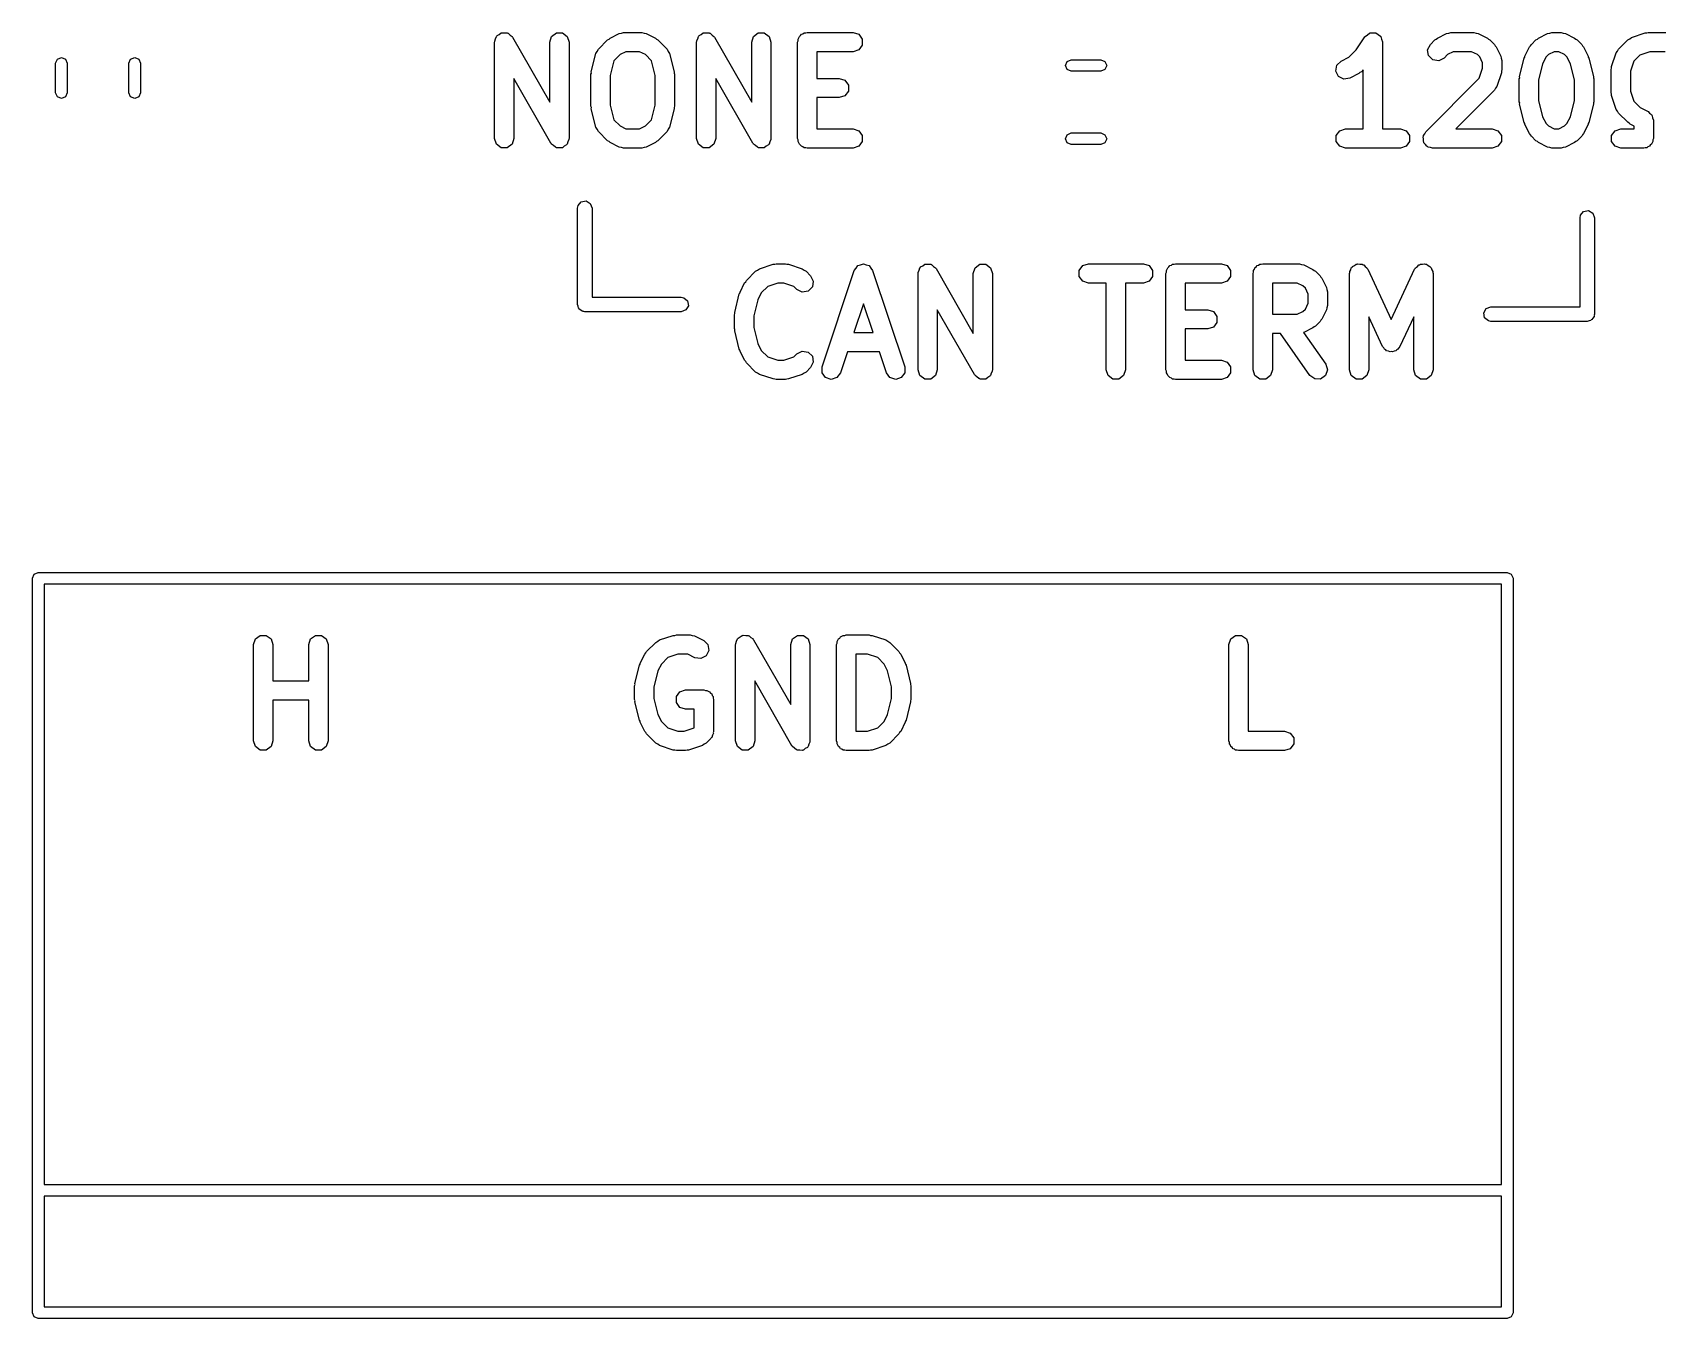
# Model space of a CAD drawing. Extents: x 99.3 to 188.9, y -147 to -56.
# Drawn here: x 131.32 to 148.18, y -141.87 to -128.53 of the extents above; entities that cross this region are included whole.
import ezdxf

# ---------------------------------------------------------------- set-up
doc = ezdxf.new("R2010")
doc.units = 0
doc.layers.add('BLACK', color=7, linetype='CONTINUOUS')

msp = doc.modelspace()

# ---------------------------------------------------------------- linework, layer by layer
at = {"layer": 'BLACK', "linetype": 'CONTINUOUS'}
for p, q in [((136.114, -128.628), (136.116, -128.622)), ((136.114, -129.628), (136.114, -128.628)), ((136.115, -128.617), (136.125, -128.593)), ((136.116, -128.622), (136.115, -128.617)), ((136.125, -128.593), (136.133, -128.569)), ((136.133, -128.569), (136.138, -128.566)), ((136.138, -128.566), (136.14, -128.56)), ((136.14, -128.56), (136.163, -128.548)), ((136.163, -128.548), (136.183, -128.533)), ((136.183, -128.533), (136.189, -128.533)), ((136.189, -128.533), (136.194, -128.53)), ((136.194, -128.53), (136.219, -128.533)), ((136.219, -128.533), (136.245, -128.533)), ((136.245, -128.533), (136.25, -128.536)), ((136.25, -128.536), (136.255, -128.536)), ((136.255, -128.536), (136.274, -128.554)), ((136.274, -128.554), (136.295, -128.569)), ((136.295, -128.569), (136.297, -128.574)), ((136.297, -128.574), (136.301, -128.578)), ((136.301, -128.578), (136.686, -129.251)), ((136.686, -128.628), (136.705, -128.569)), ((136.686, -129.251), (136.686, -128.628)), ((136.705, -128.569), (136.755, -128.533)), ((136.755, -128.533), (136.817, -128.533)), ((136.817, -128.533), (136.867, -128.569)), ((136.867, -128.569), (136.886, -128.628)), ((136.886, -128.628), (136.886, -129.628)), ((137.191, -128.7), (137.286, -128.605)), ((137.286, -128.605), (137.301, -128.597)), ((137.301, -128.597), (137.312, -128.586)), ((137.312, -128.586), (137.408, -128.538)), ((137.408, -128.538), (137.43, -128.535)), ((137.43, -128.535), (137.452, -128.528)), ((137.452, -128.528), (137.643, -128.528)), ((137.643, -128.528), (137.665, -128.535)), ((137.665, -128.535), (137.688, -128.538)), ((137.688, -128.538), (137.783, -128.586)), ((137.783, -128.586), (137.794, -128.597)), ((137.794, -128.597), (137.809, -128.605)), ((137.809, -128.605), (137.904, -128.7)), ((138.21, -128.617), (138.221, -128.593)), ((138.211, -128.622), (138.21, -128.617)), ((138.21, -128.628), (138.211, -128.622)), ((138.21, -129.628), (138.21, -128.628)), ((138.221, -128.593), (138.229, -128.569)), ((138.229, -128.569), (138.233, -128.566)), ((138.233, -128.566), (138.236, -128.56)), ((138.236, -128.56), (138.258, -128.548)), ((138.258, -128.548), (138.279, -128.533)), ((138.279, -128.533), (138.284, -128.533)), ((138.284, -128.533), (138.289, -128.53)), ((138.289, -128.53), (138.315, -128.533)), ((138.315, -128.533), (138.34, -128.533)), ((138.34, -128.533), (138.345, -128.536)), ((138.345, -128.536), (138.351, -128.536)), ((138.351, -128.536), (138.37, -128.554)), ((138.37, -128.554), (138.39, -128.569)), ((138.39, -128.569), (138.392, -128.574)), ((138.392, -128.574), (138.396, -128.578)), ((138.396, -128.578), (138.781, -129.251)), ((138.781, -128.628), (138.8, -128.569)), ((138.781, -129.251), (138.781, -128.628)), ((138.8, -128.569), (138.85, -128.533)), ((138.85, -128.533), (138.912, -128.533)), ((138.912, -128.533), (138.962, -128.569)), ((138.962, -128.569), (138.981, -128.628)), ((138.981, -128.628), (138.981, -129.628)), ((139.257, -128.628), (139.262, -128.613)), ((139.257, -129.628), (139.257, -128.628)), ((139.262, -128.597), (139.271, -128.584)), ((139.262, -128.613), (139.262, -128.597)), ((139.271, -128.584), (139.276, -128.569)), ((139.276, -128.569), (139.289, -128.56)), ((139.289, -128.56), (139.298, -128.547)), ((139.298, -128.547), (139.313, -128.542)), ((139.313, -128.542), (139.326, -128.533)), ((139.326, -128.533), (139.342, -128.533)), ((139.342, -128.533), (139.357, -128.528)), ((139.357, -128.528), (139.833, -128.528)), ((139.833, -128.528), (139.892, -128.547)), ((139.892, -128.547), (139.928, -128.597)), ((139.928, -128.597), (139.928, -128.659)), ((145.053, -128.707), (145.143, -128.572)), ((145.143, -128.572), (145.145, -128.571)), ((145.145, -128.569), (145.169, -128.552)), ((145.145, -128.571), (145.145, -128.569)), ((145.169, -128.552), (145.191, -128.534)), ((145.191, -128.534), (145.194, -128.534)), ((145.194, -128.534), (145.195, -128.533)), ((145.195, -128.533), (145.224, -128.533)), ((145.224, -128.533), (145.253, -128.531)), ((145.253, -128.531), (145.255, -128.533)), ((145.255, -128.533), (145.257, -128.533)), ((145.257, -128.533), (145.281, -128.55)), ((145.281, -128.55), (145.305, -128.566)), ((145.305, -128.566), (145.305, -128.568)), ((145.305, -128.568), (145.307, -128.569)), ((145.307, -128.569), (145.316, -128.596)), ((145.316, -128.596), (145.326, -128.624)), ((145.326, -128.624), (145.326, -128.626)), ((145.326, -128.626), (145.326, -128.628)), ((145.326, -128.628), (145.326, -129.528)), ((145.822, -128.652), (145.87, -128.605)), ((145.87, -128.605), (145.884, -128.597)), ((145.884, -128.597), (145.896, -128.586)), ((145.896, -128.586), (145.991, -128.538)), ((145.991, -128.538), (146.014, -128.535)), ((146.014, -128.535), (146.036, -128.528)), ((146.036, -128.528), (146.274, -128.528)), ((146.274, -128.528), (146.296, -128.535)), ((146.296, -128.535), (146.319, -128.538)), ((146.319, -128.538), (146.414, -128.586)), ((146.414, -128.586), (146.425, -128.597)), ((146.425, -128.597), (146.44, -128.605)), ((146.44, -128.605), (146.487, -128.652)), ((146.87, -128.652), (146.917, -128.605)), ((146.917, -128.605), (146.932, -128.597)), ((146.932, -128.597), (146.943, -128.586)), ((146.943, -128.586), (147.039, -128.538)), ((147.039, -128.538), (147.061, -128.535)), ((147.061, -128.535), (147.083, -128.528)), ((147.083, -128.528), (147.179, -128.528)), ((147.179, -128.528), (147.2, -128.535)), ((147.2, -128.535), (147.223, -128.538)), ((147.223, -128.538), (147.319, -128.586)), ((147.319, -128.586), (147.33, -128.597)), ((147.33, -128.597), (147.345, -128.605)), ((147.345, -128.605), (147.392, -128.652)), ((147.775, -128.7), (147.87, -128.605)), ((147.87, -128.605), (147.89, -128.594)), ((147.89, -128.594), (147.909, -128.58)), ((147.909, -128.58), (148.052, -128.533)), ((148.052, -128.533), (148.068, -128.533)), ((148.068, -128.533), (148.083, -128.528)), ((148.083, -128.528), (148.274, -128.528)), ((131.578, -128.804), (131.62, -128.786)), ((131.62, -128.786), (131.662, -128.804)), ((132.338, -128.804), (132.38, -128.786)), ((132.38, -128.786), (132.422, -128.804)), ((137.117, -128.937), (137.165, -128.746)), ((137.165, -128.746), (137.179, -128.724)), ((137.179, -128.724), (137.191, -128.7)), ((137.416, -128.757), (137.352, -128.822)), ((137.476, -128.728), (137.416, -128.757)), ((137.619, -128.728), (137.476, -128.728)), ((137.679, -128.757), (137.619, -128.728)), ((137.743, -128.822), (137.679, -128.757)), ((137.904, -128.7), (137.916, -128.724)), ((137.916, -128.724), (137.93, -128.746)), ((137.93, -128.746), (137.978, -128.937)), ((139.833, -128.728), (139.457, -128.728)), ((139.457, -128.728), (139.457, -129.004)), ((139.892, -128.709), (139.833, -128.728)), ((139.928, -128.659), (139.892, -128.709)), ((144.896, -128.824), (144.976, -128.784)), ((144.976, -128.784), (145.053, -128.707)), ((145.794, -128.707), (145.822, -128.652)), ((145.804, -128.768), (145.794, -128.707)), ((145.847, -128.812), (145.804, -128.768)), ((145.964, -128.794), (145.909, -128.822)), ((146, -128.757), (145.964, -128.794)), ((146.059, -128.728), (146, -128.757)), ((146.25, -128.728), (146.059, -128.728)), ((146.31, -128.757), (146.25, -128.728)), ((146.334, -128.782), (146.31, -128.757)), ((146.364, -128.842), (146.334, -128.782)), ((146.487, -128.652), (146.495, -128.667)), ((146.495, -128.667), (146.506, -128.678)), ((146.506, -128.678), (146.554, -128.773)), ((146.554, -128.773), (146.557, -128.796)), ((146.557, -128.796), (146.564, -128.818)), ((146.748, -128.984), (146.796, -128.794)), ((146.796, -128.794), (146.802, -128.784)), ((146.802, -128.784), (146.803, -128.773)), ((146.803, -128.773), (146.851, -128.678)), ((146.851, -128.678), (146.862, -128.667)), ((146.862, -128.667), (146.87, -128.652)), ((147.023, -128.782), (146.987, -128.853)), ((147.047, -128.757), (147.023, -128.782)), ((147.107, -128.728), (147.047, -128.757)), ((147.155, -128.728), (147.107, -128.728)), ((147.215, -128.757), (147.155, -128.728)), ((147.239, -128.782), (147.215, -128.757)), ((147.275, -128.853), (147.239, -128.782)), ((147.392, -128.652), (147.399, -128.667)), ((147.399, -128.667), (147.411, -128.678)), ((147.411, -128.678), (147.458, -128.773)), ((147.458, -128.773), (147.46, -128.784)), ((147.46, -128.784), (147.466, -128.794)), ((147.466, -128.794), (147.514, -128.984)), ((147.703, -128.882), (147.75, -128.739)), ((147.75, -128.739), (147.764, -128.72)), ((147.764, -128.72), (147.775, -128.7)), ((147.994, -128.763), (147.933, -128.824)), ((148.1, -128.728), (147.994, -128.763)), ((148.258, -128.728), (148.1, -128.728)), ((131.56, -128.846), (131.578, -128.804)), ((131.56, -129.154), (131.56, -128.846)), ((131.662, -128.804), (131.68, -128.846)), ((131.68, -128.846), (131.68, -129.154)), ((132.32, -128.846), (132.338, -128.804)), ((132.32, -129.154), (132.32, -128.846)), ((132.422, -128.804), (132.44, -128.846)), ((132.44, -128.846), (132.44, -129.154)), ((137.114, -128.961), (137.118, -128.949)), ((137.114, -129.294), (137.114, -128.961)), ((137.118, -128.949), (137.117, -128.937)), ((137.352, -128.822), (137.314, -128.973)), ((137.781, -128.973), (137.743, -128.822)), ((137.978, -128.937), (137.977, -128.949)), ((137.977, -128.949), (137.981, -128.961)), ((137.981, -128.961), (137.981, -129.294)), ((142.036, -128.87), (142.054, -128.828)), ((142.054, -128.912), (142.036, -128.87)), ((142.054, -128.828), (142.096, -128.81)), ((142.096, -128.93), (142.054, -128.912)), ((142.096, -128.81), (142.404, -128.81)), ((142.404, -128.93), (142.096, -128.93)), ((142.404, -128.81), (142.446, -128.828)), ((142.446, -128.912), (142.404, -128.93)), ((142.446, -128.828), (142.464, -128.87)), ((142.464, -128.87), (142.446, -128.912)), ((144.842, -128.928), (144.852, -128.867)), ((144.869, -128.984), (144.842, -128.928)), ((144.852, -128.867), (144.896, -128.824)), ((145.08, -128.955), (144.985, -129.003)), ((145.092, -128.944), (145.08, -128.955)), ((145.106, -128.936), (145.092, -128.944)), ((145.126, -128.917), (145.106, -128.936)), ((145.126, -129.528), (145.126, -128.917)), ((145.909, -128.822), (145.847, -128.812)), ((146.329, -129.002), (146.364, -128.897)), ((146.364, -128.897), (146.364, -128.842)), ((146.559, -128.945), (146.512, -129.088)), ((146.564, -128.913), (146.559, -128.929)), ((146.559, -128.929), (146.559, -128.945)), ((146.564, -128.818), (146.564, -128.913)), ((146.987, -128.853), (146.945, -129.021)), ((147.317, -129.021), (147.275, -128.853)), ((147.698, -128.913), (147.703, -128.898)), ((147.698, -129.151), (147.698, -128.913)), ((147.703, -128.898), (147.703, -128.882)), ((147.933, -128.824), (147.898, -128.93)), ((147.898, -128.93), (147.898, -129.135)), ((136.699, -129.677), (136.314, -129.004)), ((136.314, -129.004), (136.314, -129.628)), ((137.314, -128.973), (137.314, -129.282)), ((137.781, -129.282), (137.781, -128.973)), ((138.794, -129.677), (138.41, -129.004)), ((138.41, -129.004), (138.41, -129.628)), ((139.457, -129.004), (139.69, -129.004)), ((139.69, -129.004), (139.749, -129.023)), ((139.749, -129.023), (139.786, -129.073)), ((139.786, -129.135), (139.749, -129.185)), ((139.786, -129.073), (139.786, -129.135)), ((144.924, -129.012), (144.869, -128.984)), ((144.985, -129.003), (144.924, -129.012)), ((145.775, -129.557), (146.329, -129.002)), ((146.487, -129.127), (146.087, -129.528)), ((146.498, -129.106), (146.487, -129.127)), ((146.512, -129.088), (146.498, -129.106)), ((146.745, -129.009), (146.749, -128.997)), ((146.745, -129.247), (146.745, -129.009)), ((146.749, -128.997), (146.748, -128.984)), ((146.945, -129.021), (146.945, -129.234)), ((147.317, -129.234), (147.317, -129.021)), ((147.514, -128.984), (147.513, -128.997)), ((147.513, -128.997), (147.517, -129.009)), ((147.517, -129.009), (147.517, -129.247)), ((147.898, -129.135), (147.933, -129.24)), ((131.578, -129.196), (131.56, -129.154)), ((131.62, -129.214), (131.578, -129.196)), ((131.662, -129.196), (131.62, -129.214)), ((131.68, -129.154), (131.662, -129.196)), ((132.338, -129.196), (132.32, -129.154)), ((132.38, -129.214), (132.338, -129.196)), ((132.422, -129.196), (132.38, -129.214)), ((132.44, -129.154), (132.422, -129.196)), ((137.118, -129.306), (137.114, -129.294)), ((137.314, -129.282), (137.352, -129.434)), ((137.743, -129.434), (137.781, -129.282)), ((137.981, -129.294), (137.977, -129.306)), ((139.69, -129.204), (139.457, -129.204)), ((139.457, -129.204), (139.457, -129.528)), ((139.749, -129.185), (139.69, -129.204)), ((146.749, -129.259), (146.745, -129.247)), ((146.748, -129.271), (146.749, -129.259)), ((146.796, -129.461), (146.748, -129.271)), ((146.945, -129.234), (146.987, -129.402)), ((147.275, -129.402), (147.317, -129.234)), ((147.514, -129.271), (147.466, -129.461)), ((147.517, -129.247), (147.513, -129.259)), ((147.513, -129.259), (147.514, -129.271)), ((147.703, -129.167), (147.698, -129.151)), ((147.703, -129.183), (147.703, -129.167)), ((147.75, -129.326), (147.703, -129.183)), ((147.933, -129.24), (148, -129.307)), ((137.117, -129.319), (137.118, -129.306)), ((137.165, -129.509), (137.117, -129.319)), ((137.352, -129.434), (137.416, -129.498)), ((137.679, -129.498), (137.743, -129.434)), ((137.978, -129.319), (137.93, -129.509)), ((137.977, -129.306), (137.978, -129.319)), ((146.802, -129.471), (146.796, -129.461)), ((146.803, -129.482), (146.802, -129.471)), ((146.987, -129.402), (147.023, -129.473)), ((147.023, -129.473), (147.047, -129.498)), ((147.215, -129.498), (147.239, -129.473)), ((147.239, -129.473), (147.275, -129.402)), ((147.46, -129.471), (147.458, -129.482)), ((147.466, -129.461), (147.46, -129.471)), ((147.764, -129.344), (147.75, -129.326)), ((147.775, -129.365), (147.764, -129.344)), ((147.87, -129.46), (147.775, -129.365)), ((147.884, -129.468), (147.87, -129.46)), ((147.896, -129.479), (147.884, -129.468)), ((148, -129.307), (148.08, -129.348)), ((148.08, -129.348), (148.097, -129.364)), ((148.097, -129.364), (148.117, -129.378)), ((148.117, -129.378), (148.119, -129.386)), ((148.119, -129.386), (148.124, -129.391)), ((148.124, -129.391), (148.128, -129.415)), ((148.128, -129.415), (148.136, -129.437)), ((148.136, -129.437), (148.136, -129.628)), ((136.133, -129.686), (136.114, -129.628)), ((136.314, -129.628), (136.295, -129.686)), ((136.885, -129.639), (136.875, -129.662)), ((136.886, -129.628), (136.884, -129.633)), ((136.884, -129.633), (136.885, -129.639)), ((137.179, -129.532), (137.165, -129.509)), ((137.191, -129.555), (137.179, -129.532)), ((137.286, -129.651), (137.191, -129.555)), ((137.416, -129.498), (137.476, -129.528)), ((137.476, -129.528), (137.619, -129.528)), ((137.619, -129.528), (137.679, -129.498)), ((137.904, -129.555), (137.809, -129.651)), ((137.916, -129.532), (137.904, -129.555)), ((137.93, -129.509), (137.916, -129.532)), ((138.229, -129.686), (138.21, -129.628)), ((138.41, -129.628), (138.39, -129.686)), ((138.98, -129.639), (138.97, -129.662)), ((138.981, -129.628), (138.979, -129.633)), ((138.979, -129.633), (138.98, -129.639)), ((139.262, -129.643), (139.257, -129.628)), ((139.457, -129.528), (139.833, -129.528)), ((139.833, -129.528), (139.892, -129.547)), ((139.892, -129.547), (139.928, -129.597)), ((139.928, -129.597), (139.928, -129.659)), ((142.036, -129.63), (142.054, -129.588)), ((142.054, -129.672), (142.036, -129.63)), ((142.054, -129.588), (142.096, -129.57)), ((142.096, -129.57), (142.404, -129.57)), ((142.404, -129.57), (142.446, -129.588)), ((142.446, -129.588), (142.464, -129.63)), ((142.464, -129.63), (142.446, -129.672)), ((144.845, -129.597), (144.882, -129.547)), ((144.845, -129.659), (144.845, -129.597)), ((144.882, -129.547), (144.94, -129.528)), ((144.94, -129.528), (145.126, -129.528)), ((145.326, -129.528), (145.512, -129.528)), ((145.512, -129.528), (145.571, -129.547)), ((145.571, -129.547), (145.607, -129.597)), ((145.607, -129.597), (145.607, -129.659)), ((145.746, -129.612), (145.75, -129.605)), ((145.75, -129.635), (145.746, -129.612)), ((145.75, -129.597), (145.764, -129.578)), ((145.75, -129.605), (145.75, -129.597)), ((145.75, -129.659), (145.75, -129.635)), ((145.764, -129.578), (145.775, -129.557)), ((146.087, -129.528), (146.464, -129.528)), ((146.464, -129.528), (146.523, -129.547)), ((146.523, -129.547), (146.559, -129.597)), ((146.559, -129.597), (146.559, -129.659)), ((146.851, -129.577), (146.803, -129.482)), ((146.862, -129.589), (146.851, -129.577)), ((146.87, -129.603), (146.862, -129.589)), ((146.917, -129.651), (146.87, -129.603)), ((147.047, -129.498), (147.107, -129.528)), ((147.107, -129.528), (147.155, -129.528)), ((147.155, -129.528), (147.215, -129.498)), ((147.392, -129.603), (147.345, -129.651)), ((147.399, -129.589), (147.392, -129.603)), ((147.411, -129.577), (147.399, -129.589)), ((147.458, -129.482), (147.411, -129.577)), ((147.703, -129.597), (147.739, -129.547)), ((147.703, -129.659), (147.703, -129.597)), ((147.739, -129.547), (147.798, -129.528)), ((147.798, -129.528), (147.936, -129.528)), ((147.936, -129.499), (147.896, -129.479)), ((147.936, -129.528), (147.936, -129.499)), ((148.136, -129.628), (148.131, -129.643)), ((136.183, -129.723), (136.133, -129.686)), ((136.245, -129.723), (136.183, -129.723)), ((136.295, -129.686), (136.245, -129.723)), ((136.703, -129.681), (136.699, -129.677)), ((136.705, -129.686), (136.703, -129.681)), ((136.726, -129.702), (136.705, -129.686)), ((136.745, -129.719), (136.726, -129.702)), ((136.75, -129.719), (136.745, -129.719)), ((136.755, -129.723), (136.75, -129.719)), ((136.781, -129.723), (136.755, -129.723)), ((136.806, -129.726), (136.781, -129.723)), ((136.811, -129.723), (136.806, -129.726)), ((136.817, -129.723), (136.811, -129.723)), ((136.837, -129.708), (136.817, -129.723)), ((136.86, -129.695), (136.837, -129.708)), ((136.862, -129.69), (136.86, -129.695)), ((136.867, -129.686), (136.862, -129.69)), ((136.875, -129.662), (136.867, -129.686)), ((137.301, -129.658), (137.286, -129.651)), ((137.312, -129.669), (137.301, -129.658)), ((137.408, -129.717), (137.312, -129.669)), ((137.43, -129.72), (137.408, -129.717)), ((137.452, -129.728), (137.43, -129.72)), ((137.643, -129.728), (137.452, -129.728)), ((137.665, -129.72), (137.643, -129.728)), ((137.688, -129.717), (137.665, -129.72)), ((137.783, -129.669), (137.688, -129.717)), ((137.794, -129.658), (137.783, -129.669)), ((137.809, -129.651), (137.794, -129.658)), ((138.279, -129.723), (138.229, -129.686)), ((138.34, -129.723), (138.279, -129.723)), ((138.39, -129.686), (138.34, -129.723)), ((138.798, -129.681), (138.794, -129.677)), ((138.8, -129.686), (138.798, -129.681)), ((138.821, -129.702), (138.8, -129.686)), ((138.84, -129.719), (138.821, -129.702)), ((138.845, -129.719), (138.84, -129.719)), ((138.85, -129.723), (138.845, -129.719)), ((138.876, -129.723), (138.85, -129.723)), ((138.901, -129.726), (138.876, -129.723)), ((138.906, -129.723), (138.901, -129.726)), ((138.912, -129.723), (138.906, -129.723)), ((138.933, -129.708), (138.912, -129.723)), ((138.955, -129.695), (138.933, -129.708)), ((138.957, -129.69), (138.955, -129.695)), ((138.962, -129.686), (138.957, -129.69)), ((138.97, -129.662), (138.962, -129.686)), ((139.262, -129.659), (139.262, -129.643)), ((139.271, -129.671), (139.262, -129.659)), ((139.276, -129.686), (139.271, -129.671)), ((139.289, -129.696), (139.276, -129.686)), ((139.298, -129.709), (139.289, -129.696)), ((139.313, -129.713), (139.298, -129.709)), ((139.326, -129.723), (139.313, -129.713)), ((139.342, -129.723), (139.326, -129.723)), ((139.357, -129.728), (139.342, -129.723)), ((139.833, -129.728), (139.357, -129.728)), ((139.892, -129.709), (139.833, -129.728)), ((139.928, -129.659), (139.892, -129.709)), ((142.096, -129.69), (142.054, -129.672)), ((142.404, -129.69), (142.096, -129.69)), ((142.446, -129.672), (142.404, -129.69)), ((144.882, -129.709), (144.845, -129.659)), ((144.94, -129.728), (144.882, -129.709)), ((145.512, -129.728), (144.94, -129.728)), ((145.571, -129.709), (145.512, -129.728)), ((145.607, -129.659), (145.571, -129.709)), ((145.755, -129.665), (145.75, -129.659)), ((145.756, -129.673), (145.755, -129.665)), ((145.773, -129.69), (145.756, -129.673)), ((145.786, -129.709), (145.773, -129.69)), ((145.794, -129.711), (145.786, -129.709)), ((145.8, -129.717), (145.794, -129.711)), ((145.823, -129.72), (145.8, -129.717)), ((145.845, -129.728), (145.823, -129.72)), ((146.464, -129.728), (145.845, -129.728)), ((146.523, -129.709), (146.464, -129.728)), ((146.559, -129.659), (146.523, -129.709)), ((146.932, -129.658), (146.917, -129.651)), ((146.943, -129.669), (146.932, -129.658)), ((147.039, -129.717), (146.943, -129.669)), ((147.061, -129.72), (147.039, -129.717)), ((147.083, -129.728), (147.061, -129.72)), ((147.179, -129.728), (147.083, -129.728)), ((147.2, -129.72), (147.179, -129.728)), ((147.223, -129.717), (147.2, -129.72)), ((147.319, -129.669), (147.223, -129.717)), ((147.33, -129.658), (147.319, -129.669)), ((147.345, -129.651), (147.33, -129.658)), ((147.739, -129.709), (147.703, -129.659)), ((147.798, -129.728), (147.739, -129.709)), ((148.036, -129.728), (147.798, -129.728)), ((148.051, -129.723), (148.036, -129.728)), ((148.067, -129.723), (148.051, -129.723)), ((148.079, -129.713), (148.067, -129.723)), ((148.094, -129.709), (148.079, -129.713)), ((148.104, -129.696), (148.094, -129.709)), ((148.117, -129.686), (148.104, -129.696)), ((148.122, -129.671), (148.117, -129.686)), ((148.131, -129.659), (148.122, -129.671)), ((148.131, -129.643), (148.131, -129.659)), ((136.98, -130.324), (137.012, -130.285)), ((137.012, -130.285), (137.063, -130.276)), ((137.063, -130.276), (137.107, -130.302)), ((137.107, -130.302), (137.125, -130.35)), ((136.975, -130.35), (136.98, -130.324)), ((136.975, -131.35), (136.975, -130.35)), ((137.125, -130.35), (137.125, -131.275)), ((147.375, -130.45), (147.38, -130.424)), ((147.375, -131.375), (147.375, -130.45)), ((147.38, -130.424), (147.412, -130.385)), ((147.412, -130.385), (147.463, -130.376)), ((147.463, -130.376), (147.507, -130.402)), ((147.507, -130.402), (147.525, -130.45)), ((147.525, -130.45), (147.525, -131.45)), ((138.843, -130.994), (138.861, -130.98)), ((138.861, -130.98), (139.004, -130.933)), ((139.004, -130.933), (139.02, -130.933)), ((139.02, -130.933), (139.036, -130.928)), ((139.036, -130.928), (139.131, -130.928)), ((139.131, -130.928), (139.146, -130.933)), ((139.146, -130.933), (139.163, -130.933)), ((139.163, -130.933), (139.305, -130.98)), ((139.305, -130.98), (139.324, -130.994)), ((139.846, -130.996), (139.864, -130.972)), ((139.864, -130.972), (139.881, -130.947)), ((139.881, -130.947), (139.882, -130.947)), ((139.882, -130.946), (139.911, -130.937)), ((139.882, -130.947), (139.882, -130.946)), ((139.911, -130.937), (139.94, -130.928)), ((139.94, -130.928), (139.941, -130.928)), ((139.94, -130.928), (139.94, -130.928)), ((139.941, -130.928), (139.97, -130.937)), ((139.97, -130.937), (139.999, -130.946)), ((139.999, -130.946), (139.999, -130.947)), ((139.999, -130.947), (140, -130.947)), ((140, -130.947), (140.017, -130.972)), ((140.017, -130.972), (140.035, -130.996)), ((140.518, -130.993), (140.526, -130.969)), ((140.526, -130.969), (140.531, -130.966)), ((140.531, -130.966), (140.533, -130.96)), ((140.533, -130.96), (140.555, -130.948)), ((140.555, -130.948), (140.576, -130.933)), ((140.576, -130.933), (140.582, -130.933)), ((140.582, -130.933), (140.587, -130.93)), ((140.587, -130.93), (140.612, -130.933)), ((140.612, -130.933), (140.638, -130.933)), ((140.638, -130.933), (140.643, -130.936)), ((140.643, -130.936), (140.648, -130.936)), ((140.648, -130.936), (140.667, -130.954)), ((140.667, -130.954), (140.688, -130.969)), ((140.688, -130.969), (140.69, -130.974)), ((140.69, -130.974), (140.694, -130.978)), ((140.694, -130.978), (141.079, -131.651)), ((141.079, -131.028), (141.098, -130.969)), ((141.098, -130.969), (141.148, -130.933)), ((141.148, -130.933), (141.209, -130.933)), ((141.209, -130.933), (141.259, -130.969)), ((141.259, -130.969), (141.279, -131.028)), ((142.179, -130.997), (142.215, -130.947)), ((142.215, -130.947), (142.274, -130.928)), ((142.274, -130.928), (142.845, -130.928)), ((142.845, -130.928), (142.904, -130.947)), ((142.904, -130.947), (142.94, -130.997)), ((143.083, -130.997), (143.093, -130.984)), ((143.093, -130.984), (143.098, -130.969)), ((143.098, -130.969), (143.11, -130.96)), ((143.11, -130.96), (143.12, -130.947)), ((143.12, -130.947), (143.135, -130.942)), ((143.135, -130.942), (143.148, -130.933)), ((143.148, -130.933), (143.164, -130.933)), ((143.164, -130.933), (143.179, -130.928)), ((143.179, -130.928), (143.655, -130.928)), ((143.655, -130.928), (143.714, -130.947)), ((143.714, -130.947), (143.75, -130.997)), ((143.988, -130.997), (143.998, -130.984)), ((143.998, -130.984), (144.002, -130.969)), ((144.002, -130.969), (144.015, -130.96)), ((144.015, -130.96), (144.025, -130.947)), ((144.025, -130.947), (144.04, -130.942)), ((144.04, -130.942), (144.052, -130.933)), ((144.052, -130.933), (144.068, -130.933)), ((144.068, -130.933), (144.083, -130.928)), ((144.083, -130.928), (144.464, -130.928)), ((144.464, -130.928), (144.486, -130.935)), ((144.486, -130.935), (144.509, -130.938)), ((144.509, -130.938), (144.604, -130.986)), ((144.604, -130.986), (144.616, -130.997)), ((144.985, -131.009), (144.996, -130.99)), ((144.996, -130.99), (145.002, -130.969)), ((145.002, -130.969), (145.01, -130.963)), ((145.01, -130.963), (145.015, -130.955)), ((145.015, -130.955), (145.035, -130.945)), ((145.035, -130.945), (145.052, -130.933)), ((145.052, -130.933), (145.062, -130.933)), ((145.062, -130.933), (145.071, -130.928)), ((145.071, -130.928), (145.092, -130.933)), ((145.092, -130.933), (145.114, -130.933)), ((145.114, -130.933), (145.122, -130.938)), ((145.122, -130.938), (145.132, -130.94)), ((145.132, -130.94), (145.147, -130.956)), ((145.147, -130.956), (145.164, -130.969)), ((145.164, -130.969), (145.167, -130.978)), ((145.167, -130.978), (145.174, -130.985)), ((145.174, -130.985), (145.417, -131.505)), ((145.417, -131.505), (145.659, -130.985)), ((145.659, -130.985), (145.666, -130.978)), ((145.666, -130.978), (145.669, -130.969)), ((145.669, -130.969), (145.687, -130.956)), ((145.687, -130.956), (145.702, -130.94)), ((145.702, -130.94), (145.711, -130.938)), ((145.711, -130.938), (145.719, -130.933)), ((145.719, -130.933), (145.741, -130.933)), ((145.741, -130.933), (145.762, -130.928)), ((145.762, -130.928), (145.771, -130.933)), ((145.771, -130.933), (145.781, -130.933)), ((145.781, -130.933), (145.799, -130.945)), ((145.799, -130.945), (145.818, -130.955)), ((145.818, -130.955), (145.823, -130.963)), ((145.823, -130.963), (145.831, -130.969)), ((145.831, -130.969), (145.838, -130.99)), ((145.838, -130.99), (145.848, -131.009)), ((138.661, -131.221), (138.708, -131.126)), ((138.708, -131.126), (138.72, -131.114)), ((138.72, -131.114), (138.727, -131.1)), ((138.727, -131.1), (138.822, -131.005)), ((138.822, -131.005), (138.843, -130.994)), ((139.052, -131.128), (138.947, -131.163)), ((139.115, -131.128), (139.052, -131.128)), ((139.22, -131.163), (139.115, -131.128)), ((139.324, -130.994), (139.345, -131.005)), ((139.345, -131.005), (139.392, -131.052)), ((139.392, -131.052), (139.42, -131.107)), ((139.42, -131.107), (139.411, -131.168)), ((139.512, -131.996), (139.846, -130.996)), ((140.035, -130.996), (140.369, -131.996)), ((140.507, -131.028), (140.509, -131.022)), ((140.507, -132.028), (140.507, -131.028)), ((140.508, -131.017), (140.518, -130.993)), ((140.509, -131.022), (140.508, -131.017)), ((141.079, -131.651), (141.079, -131.028)), ((141.279, -131.028), (141.279, -132.028)), ((142.179, -131.059), (142.179, -130.997)), ((142.215, -131.109), (142.179, -131.059)), ((142.274, -131.128), (142.215, -131.109)), ((142.46, -131.128), (142.274, -131.128)), ((142.46, -132.028), (142.46, -131.128)), ((142.845, -131.128), (142.66, -131.128)), ((142.66, -131.128), (142.66, -132.028)), ((142.904, -131.109), (142.845, -131.128)), ((142.94, -131.059), (142.904, -131.109)), ((142.94, -130.997), (142.94, -131.059)), ((143.079, -131.028), (143.083, -131.013)), ((143.079, -132.028), (143.079, -131.028)), ((143.083, -131.013), (143.083, -130.997)), ((143.655, -131.128), (143.279, -131.128)), ((143.279, -131.128), (143.279, -131.404)), ((143.714, -131.109), (143.655, -131.128)), ((143.75, -131.059), (143.714, -131.109)), ((143.75, -130.997), (143.75, -131.059)), ((143.983, -131.028), (143.988, -131.013)), ((143.983, -132.028), (143.983, -131.028)), ((143.988, -131.013), (143.988, -130.997)), ((144.183, -131.128), (144.183, -131.451)), ((144.441, -131.128), (144.183, -131.128)), ((144.5, -131.157), (144.441, -131.128)), ((144.525, -131.182), (144.5, -131.157)), ((144.616, -130.997), (144.63, -131.005)), ((144.63, -131.005), (144.678, -131.052)), ((144.678, -131.052), (144.685, -131.067)), ((144.685, -131.067), (144.697, -131.078)), ((144.697, -131.078), (144.744, -131.173)), ((144.983, -131.028), (144.986, -131.018)), ((144.983, -132.028), (144.983, -131.028)), ((144.986, -131.018), (144.985, -131.009)), ((145.848, -131.009), (145.847, -131.018)), ((145.847, -131.018), (145.85, -131.028)), ((145.85, -131.028), (145.85, -132.028)), ((137.125, -131.275), (138.05, -131.275)), ((138.05, -131.275), (138.076, -131.28)), ((138.076, -131.28), (138.115, -131.312)), ((138.115, -131.312), (138.124, -131.363)), ((138.605, -131.432), (138.653, -131.241)), ((138.653, -131.241), (138.659, -131.232)), ((138.659, -131.232), (138.661, -131.221)), ((138.844, -131.301), (138.802, -131.469)), ((138.88, -131.23), (138.844, -131.301)), ((138.947, -131.163), (138.88, -131.23)), ((139.251, -131.194), (139.22, -131.163)), ((139.306, -131.222), (139.251, -131.194)), ((139.367, -131.212), (139.306, -131.222)), ((139.411, -131.168), (139.367, -131.212)), ((144.555, -131.242), (144.525, -131.182)), ((144.555, -131.337), (144.555, -131.242)), ((144.744, -131.173), (144.748, -131.196)), ((144.748, -131.196), (144.755, -131.218)), ((144.755, -131.218), (144.755, -131.361)), ((136.982, -131.368), (136.975, -131.35)), ((136.985, -131.387), (136.982, -131.368)), ((136.99, -131.392), (136.985, -131.387)), ((136.993, -131.398), (136.99, -131.392)), ((137.009, -131.408), (136.993, -131.398)), ((137.024, -131.42), (137.009, -131.408)), ((137.034, -131.422), (137.024, -131.42)), ((137.037, -131.424), (137.034, -131.422)), ((137.04, -131.423), (137.037, -131.424)), ((137.05, -131.425), (137.04, -131.423)), ((138.05, -131.425), (137.05, -131.425)), ((138.098, -131.407), (138.05, -131.425)), ((138.124, -131.363), (138.098, -131.407)), ((138.602, -131.456), (138.606, -131.444)), ((138.602, -131.599), (138.602, -131.456)), ((138.606, -131.444), (138.605, -131.432)), ((138.802, -131.469), (138.802, -131.587)), ((139.94, -131.344), (139.841, -131.642)), ((140.04, -131.642), (139.94, -131.344)), ((141.092, -132.077), (140.707, -131.404)), ((140.707, -131.404), (140.707, -132.028)), ((143.279, -131.404), (143.512, -131.404)), ((143.512, -131.404), (143.571, -131.423)), ((143.571, -131.423), (143.607, -131.473)), ((143.607, -131.473), (143.607, -131.535)), ((144.183, -131.451), (144.441, -131.451)), ((144.441, -131.451), (144.5, -131.422)), ((144.5, -131.422), (144.525, -131.397)), ((144.525, -131.397), (144.555, -131.337)), ((144.744, -131.406), (144.697, -131.501)), ((144.748, -131.383), (144.744, -131.406)), ((144.755, -131.361), (144.748, -131.383)), ((145.326, -131.784), (145.183, -131.478)), ((145.183, -131.478), (145.183, -132.028)), ((145.65, -131.478), (145.507, -131.784)), ((145.65, -132.028), (145.65, -131.478)), ((146.376, -131.437), (146.402, -131.393)), ((146.385, -131.487), (146.376, -131.437)), ((146.424, -131.52), (146.385, -131.487)), ((146.402, -131.393), (146.45, -131.375)), ((146.45, -131.375), (147.375, -131.375)), ((147.508, -131.491), (147.498, -131.507)), ((147.52, -131.476), (147.508, -131.491)), ((147.522, -131.466), (147.52, -131.476)), ((147.524, -131.463), (147.522, -131.466)), ((147.525, -131.45), (147.523, -131.46)), ((147.523, -131.46), (147.524, -131.463)), ((138.606, -131.611), (138.602, -131.599)), ((138.605, -131.623), (138.606, -131.611)), ((138.653, -131.814), (138.605, -131.623)), ((138.802, -131.587), (138.844, -131.755)), ((139.841, -131.642), (140.04, -131.642)), ((143.512, -131.604), (143.279, -131.604)), ((143.279, -131.604), (143.279, -131.928)), ((143.571, -131.585), (143.512, -131.604)), ((143.607, -131.535), (143.571, -131.585)), ((144.269, -131.651), (144.183, -131.651)), ((144.183, -131.651), (144.183, -132.028)), ((144.573, -132.085), (144.269, -131.651)), ((144.509, -131.641), (144.506, -131.641)), ((144.506, -131.641), (144.737, -131.97)), ((144.604, -131.593), (144.509, -131.641)), ((144.616, -131.582), (144.604, -131.593)), ((144.63, -131.575), (144.616, -131.582)), ((144.678, -131.527), (144.63, -131.575)), ((144.685, -131.512), (144.678, -131.527)), ((144.697, -131.501), (144.685, -131.512)), ((146.45, -131.525), (146.424, -131.52)), ((147.45, -131.525), (146.45, -131.525)), ((147.468, -131.518), (147.45, -131.525)), ((147.487, -131.515), (147.468, -131.518)), ((147.492, -131.51), (147.487, -131.515)), ((147.498, -131.507), (147.492, -131.51)), ((138.659, -131.823), (138.653, -131.814)), ((138.661, -131.834), (138.659, -131.823)), ((138.844, -131.755), (138.88, -131.826)), ((138.88, -131.826), (138.947, -131.893)), ((145.339, -131.798), (145.326, -131.784)), ((145.348, -131.815), (145.339, -131.798)), ((145.36, -131.82), (145.348, -131.815)), ((145.368, -131.829), (145.36, -131.82)), ((145.387, -131.833), (145.368, -131.829)), ((145.404, -131.841), (145.387, -131.833)), ((145.446, -131.833), (145.429, -131.841)), ((145.465, -131.829), (145.446, -131.833)), ((145.474, -131.82), (145.465, -131.829)), ((145.485, -131.815), (145.474, -131.82)), ((145.494, -131.798), (145.485, -131.815)), ((145.507, -131.784), (145.494, -131.798)), ((138.708, -131.929), (138.661, -131.834)), ((138.72, -131.941), (138.708, -131.929)), ((138.727, -131.955), (138.72, -131.941)), ((138.822, -132.051), (138.727, -131.955)), ((138.947, -131.893), (139.052, -131.928)), ((139.052, -131.928), (139.115, -131.928)), ((139.115, -131.928), (139.22, -131.893)), ((139.22, -131.893), (139.251, -131.862)), ((139.251, -131.862), (139.306, -131.834)), ((139.306, -131.834), (139.367, -131.843)), ((139.367, -131.843), (139.411, -131.887)), ((139.42, -131.948), (139.392, -132.003)), ((139.411, -131.887), (139.42, -131.948)), ((139.512, -132.058), (139.512, -131.996)), ((139.774, -131.842), (139.702, -132.059)), ((140.106, -131.842), (139.774, -131.842)), ((140.179, -132.059), (140.106, -131.842)), ((140.369, -131.996), (140.369, -132.058)), ((143.279, -131.928), (143.655, -131.928)), ((143.655, -131.928), (143.714, -131.947)), ((143.714, -131.947), (143.75, -131.997)), ((143.75, -131.997), (143.75, -132.059)), ((144.737, -131.97), (144.755, -132.029)), ((145.417, -131.839), (145.404, -131.841)), ((145.429, -131.841), (145.417, -131.839)), ((138.843, -132.061), (138.822, -132.051)), ((138.861, -132.075), (138.843, -132.061)), ((139.004, -132.122), (138.861, -132.075)), ((139.02, -132.123), (139.004, -132.122)), ((139.036, -132.128), (139.02, -132.123)), ((139.131, -132.128), (139.036, -132.128)), ((139.146, -132.123), (139.131, -132.128)), ((139.163, -132.122), (139.146, -132.123)), ((139.305, -132.075), (139.163, -132.122)), ((139.324, -132.061), (139.305, -132.075)), ((139.345, -132.051), (139.324, -132.061)), ((139.392, -132.003), (139.345, -132.051)), ((139.548, -132.108), (139.512, -132.058)), ((139.606, -132.128), (139.548, -132.108)), ((139.665, -132.109), (139.606, -132.128)), ((139.702, -132.059), (139.665, -132.109)), ((140.216, -132.109), (140.179, -132.059)), ((140.275, -132.128), (140.216, -132.109)), ((140.333, -132.108), (140.275, -132.128)), ((140.369, -132.058), (140.333, -132.108)), ((140.526, -132.086), (140.507, -132.028)), ((140.576, -132.123), (140.526, -132.086)), ((140.638, -132.123), (140.576, -132.123)), ((140.688, -132.086), (140.638, -132.123)), ((140.707, -132.028), (140.688, -132.086)), ((141.096, -132.081), (141.092, -132.077)), ((141.098, -132.086), (141.096, -132.081)), ((141.118, -132.102), (141.098, -132.086)), ((141.137, -132.119), (141.118, -132.102)), ((141.143, -132.119), (141.137, -132.119)), ((141.148, -132.123), (141.143, -132.119)), ((141.173, -132.123), (141.148, -132.123)), ((141.199, -132.126), (141.173, -132.123)), ((141.204, -132.123), (141.199, -132.126)), ((141.209, -132.123), (141.204, -132.123)), ((141.23, -132.108), (141.209, -132.123)), ((141.253, -132.095), (141.23, -132.108)), ((141.255, -132.09), (141.253, -132.095)), ((141.259, -132.086), (141.255, -132.09)), ((141.267, -132.062), (141.259, -132.086)), ((141.278, -132.039), (141.267, -132.062)), ((141.279, -132.028), (141.277, -132.033)), ((141.277, -132.033), (141.278, -132.039)), ((142.479, -132.086), (142.46, -132.028)), ((142.529, -132.123), (142.479, -132.086)), ((142.59, -132.123), (142.529, -132.123)), ((142.64, -132.086), (142.59, -132.123)), ((142.66, -132.028), (142.64, -132.086)), ((143.083, -132.043), (143.079, -132.028)), ((143.083, -132.059), (143.083, -132.043)), ((143.093, -132.071), (143.083, -132.059)), ((143.098, -132.086), (143.093, -132.071)), ((143.11, -132.096), (143.098, -132.086)), ((143.12, -132.109), (143.11, -132.096)), ((143.135, -132.113), (143.12, -132.109)), ((143.148, -132.123), (143.135, -132.113)), ((143.164, -132.123), (143.148, -132.123)), ((143.179, -132.128), (143.164, -132.123)), ((143.655, -132.128), (143.179, -132.128)), ((143.714, -132.109), (143.655, -132.128)), ((143.75, -132.059), (143.714, -132.109)), ((144.002, -132.086), (143.983, -132.028)), ((144.052, -132.123), (144.002, -132.086)), ((144.114, -132.123), (144.052, -132.123)), ((144.164, -132.086), (144.114, -132.123)), ((144.183, -132.028), (144.164, -132.086)), ((144.622, -132.122), (144.573, -132.085)), ((144.684, -132.123), (144.622, -132.122)), ((144.735, -132.088), (144.684, -132.123)), ((144.755, -132.029), (144.735, -132.088)), ((145.002, -132.086), (144.983, -132.028)), ((145.052, -132.123), (145.002, -132.086)), ((145.114, -132.123), (145.052, -132.123)), ((145.164, -132.086), (145.114, -132.123)), ((145.183, -132.028), (145.164, -132.086)), ((145.669, -132.086), (145.65, -132.028)), ((145.719, -132.123), (145.669, -132.086)), ((145.781, -132.123), (145.719, -132.123)), ((145.831, -132.086), (145.781, -132.123)), ((145.85, -132.028), (145.831, -132.086)), ((131.32, -134.19), (131.338, -134.148)), ((131.32, -141.81), (131.32, -134.19)), ((131.338, -134.148), (131.38, -134.13)), ((131.38, -134.13), (146.62, -134.13)), ((146.62, -134.13), (146.662, -134.148)), ((146.662, -134.148), (146.68, -134.19)), ((146.68, -134.19), (146.68, -141.81)), ((131.44, -134.25), (131.44, -140.48)), ((146.56, -134.25), (131.44, -134.25)), ((146.56, -140.48), (146.56, -134.25)), ((133.614, -134.878), (133.633, -134.819)), ((133.633, -134.819), (133.683, -134.783)), ((133.683, -134.783), (133.745, -134.783)), ((133.745, -134.783), (133.795, -134.819)), ((133.795, -134.819), (133.814, -134.878)), ((134.186, -134.878), (134.205, -134.819)), ((134.205, -134.819), (134.255, -134.783)), ((134.255, -134.783), (134.317, -134.783)), ((134.317, -134.783), (134.367, -134.819)), ((134.367, -134.819), (134.386, -134.878)), ((137.691, -134.95), (137.786, -134.855)), ((137.786, -134.855), (137.807, -134.844)), ((137.807, -134.844), (137.826, -134.83)), ((137.826, -134.83), (137.968, -134.783)), ((137.968, -134.783), (137.985, -134.783)), ((137.985, -134.783), (138, -134.778)), ((138, -134.778), (138.143, -134.778)), ((138.143, -134.778), (138.165, -134.785)), ((138.165, -134.785), (138.188, -134.788)), ((138.188, -134.788), (138.283, -134.836)), ((138.283, -134.836), (138.327, -134.879)), ((138.615, -134.867), (138.625, -134.843)), ((138.616, -134.872), (138.615, -134.867)), ((138.625, -134.843), (138.633, -134.819)), ((138.633, -134.819), (138.638, -134.816)), ((138.638, -134.816), (138.64, -134.81)), ((138.64, -134.81), (138.663, -134.798)), ((138.663, -134.798), (138.683, -134.783)), ((138.683, -134.783), (138.689, -134.783)), ((138.689, -134.783), (138.694, -134.78)), ((138.694, -134.78), (138.719, -134.783)), ((138.719, -134.783), (138.745, -134.783)), ((138.745, -134.783), (138.75, -134.786)), ((138.75, -134.786), (138.755, -134.786)), ((138.755, -134.786), (138.774, -134.804)), ((138.774, -134.804), (138.795, -134.819)), ((138.795, -134.819), (138.797, -134.824)), ((138.797, -134.824), (138.801, -134.828)), ((138.801, -134.828), (139.186, -135.501)), ((139.186, -134.878), (139.205, -134.819)), ((139.205, -134.819), (139.255, -134.783)), ((139.255, -134.783), (139.317, -134.783)), ((139.317, -134.783), (139.367, -134.819)), ((139.367, -134.819), (139.386, -134.878)), ((139.662, -134.878), (139.667, -134.863)), ((139.667, -134.847), (139.676, -134.834)), ((139.667, -134.863), (139.667, -134.847)), ((139.676, -134.834), (139.681, -134.819)), ((139.681, -134.819), (139.694, -134.81)), ((139.694, -134.81), (139.703, -134.797)), ((139.703, -134.797), (139.718, -134.792)), ((139.718, -134.792), (139.731, -134.783)), ((139.731, -134.783), (139.747, -134.783)), ((139.747, -134.783), (139.762, -134.778)), ((139.762, -134.778), (140, -134.778)), ((140, -134.778), (140.015, -134.783)), ((140.015, -134.783), (140.032, -134.783)), ((140.032, -134.783), (140.174, -134.83)), ((140.174, -134.83), (140.193, -134.844)), ((140.193, -134.844), (140.214, -134.855)), ((140.214, -134.855), (140.309, -134.95)), ((143.733, -134.878), (143.752, -134.819)), ((143.752, -134.819), (143.802, -134.783)), ((143.802, -134.783), (143.864, -134.783)), ((143.864, -134.783), (143.914, -134.819)), ((143.914, -134.819), (143.933, -134.878)), ((133.614, -135.878), (133.614, -134.878)), ((133.814, -134.878), (133.814, -135.254)), ((134.186, -135.254), (134.186, -134.878)), ((134.386, -134.878), (134.386, -135.878)), ((137.625, -135.071), (137.672, -134.976)), ((137.672, -134.976), (137.684, -134.964)), ((137.684, -134.964), (137.691, -134.95)), ((137.911, -135.013), (137.844, -135.08)), ((138.016, -134.978), (137.911, -135.013)), ((138.119, -134.978), (138.016, -134.978)), ((138.193, -135.015), (138.119, -134.978)), ((138.254, -135.024), (138.193, -135.015)), ((138.309, -134.995), (138.254, -135.024)), ((138.337, -134.94), (138.309, -134.995)), ((138.327, -134.879), (138.337, -134.94)), ((138.614, -134.878), (138.616, -134.872)), ((138.614, -135.878), (138.614, -134.878)), ((139.186, -135.501), (139.186, -134.878)), ((139.386, -134.878), (139.386, -135.878)), ((139.662, -135.878), (139.662, -134.878)), ((139.862, -134.978), (139.862, -135.778)), ((139.984, -134.978), (139.862, -134.978)), ((140.089, -135.013), (139.984, -134.978)), ((140.156, -135.08), (140.089, -135.013)), ((140.309, -134.95), (140.316, -134.964)), ((140.316, -134.964), (140.328, -134.976)), ((140.328, -134.976), (140.375, -135.071)), ((143.733, -135.878), (143.733, -134.878)), ((143.933, -134.878), (143.933, -135.778)), ((137.57, -135.282), (137.617, -135.091)), ((137.617, -135.091), (137.623, -135.082)), ((137.623, -135.082), (137.625, -135.071)), ((137.809, -135.151), (137.767, -135.319)), ((137.844, -135.08), (137.809, -135.151)), ((140.191, -135.151), (140.156, -135.08)), ((140.233, -135.318), (140.191, -135.151)), ((140.375, -135.071), (140.377, -135.082)), ((140.377, -135.082), (140.383, -135.091)), ((140.383, -135.091), (140.43, -135.282)), ((133.814, -135.254), (134.186, -135.254)), ((137.567, -135.306), (137.571, -135.294)), ((137.567, -135.449), (137.567, -135.306)), ((137.571, -135.294), (137.57, -135.282)), ((137.767, -135.319), (137.767, -135.437)), ((138, -135.418), (138.036, -135.368)), ((138.036, -135.368), (138.095, -135.349)), ((138.095, -135.349), (138.286, -135.349)), ((138.286, -135.349), (138.301, -135.354)), ((138.301, -135.354), (138.317, -135.354)), ((138.317, -135.354), (138.329, -135.363)), ((138.329, -135.363), (138.344, -135.368)), ((138.344, -135.368), (138.354, -135.381)), ((139.199, -135.927), (138.814, -135.254)), ((138.814, -135.254), (138.814, -135.878)), ((140.233, -135.437), (140.233, -135.318)), ((140.43, -135.282), (140.429, -135.294)), ((140.429, -135.294), (140.433, -135.306)), ((140.433, -135.306), (140.433, -135.449)), ((134.186, -135.454), (133.814, -135.454)), ((133.814, -135.454), (133.814, -135.878)), ((134.186, -135.878), (134.186, -135.454)), ((137.571, -135.461), (137.567, -135.449)), ((137.57, -135.473), (137.571, -135.461)), ((137.617, -135.664), (137.57, -135.473)), ((137.767, -135.437), (137.809, -135.605)), ((138, -135.48), (138, -135.418)), ((138.036, -135.53), (138, -135.48)), ((138.095, -135.549), (138.036, -135.53)), ((138.354, -135.381), (138.367, -135.39)), ((138.367, -135.39), (138.372, -135.405)), ((138.372, -135.405), (138.381, -135.418)), ((138.381, -135.418), (138.381, -135.434)), ((138.381, -135.434), (138.386, -135.449)), ((138.386, -135.449), (138.386, -135.782)), ((140.191, -135.605), (140.233, -135.437)), ((140.43, -135.473), (140.383, -135.664)), ((140.433, -135.449), (140.429, -135.461)), ((140.429, -135.461), (140.43, -135.473)), ((137.623, -135.673), (137.617, -135.664)), ((137.625, -135.684), (137.623, -135.673)), ((137.672, -135.779), (137.625, -135.684)), ((137.809, -135.605), (137.844, -135.676)), ((137.844, -135.676), (137.911, -135.743)), ((138.186, -135.549), (138.095, -135.549)), ((138.186, -135.741), (138.186, -135.549)), ((140.089, -135.743), (140.156, -135.676)), ((140.156, -135.676), (140.191, -135.605)), ((140.375, -135.684), (140.328, -135.779)), ((140.377, -135.673), (140.375, -135.684)), ((140.383, -135.664), (140.377, -135.673)), ((133.633, -135.936), (133.614, -135.878)), ((133.814, -135.878), (133.795, -135.936)), ((134.205, -135.936), (134.186, -135.878)), ((134.386, -135.878), (134.367, -135.936)), ((137.684, -135.791), (137.672, -135.779)), ((137.691, -135.805), (137.684, -135.791)), ((137.786, -135.901), (137.691, -135.805)), ((137.911, -135.743), (138.016, -135.778)), ((138.016, -135.778), (138.079, -135.778)), ((138.079, -135.778), (138.184, -135.743)), ((138.184, -135.743), (138.186, -135.741)), ((138.356, -135.853), (138.309, -135.901)), ((138.36, -135.846), (138.356, -135.853)), ((138.367, -135.841), (138.36, -135.846)), ((138.374, -135.819), (138.367, -135.841)), ((138.384, -135.798), (138.374, -135.819)), ((138.386, -135.782), (138.383, -135.79)), ((138.383, -135.79), (138.384, -135.798)), ((138.633, -135.936), (138.614, -135.878)), ((138.814, -135.878), (138.795, -135.936)), ((139.386, -135.878), (139.384, -135.883)), ((139.667, -135.893), (139.662, -135.878)), ((139.862, -135.778), (139.984, -135.778)), ((139.984, -135.778), (140.089, -135.743)), ((140.309, -135.805), (140.214, -135.901)), ((140.316, -135.791), (140.309, -135.805)), ((140.328, -135.779), (140.316, -135.791)), ((143.738, -135.893), (143.733, -135.878)), ((143.933, -135.778), (144.31, -135.778)), ((144.31, -135.778), (144.368, -135.797)), ((144.368, -135.797), (144.405, -135.847)), ((144.405, -135.847), (144.405, -135.909)), ((133.683, -135.973), (133.633, -135.936)), ((133.745, -135.973), (133.683, -135.973)), ((133.795, -135.936), (133.745, -135.973)), ((134.255, -135.973), (134.205, -135.936)), ((134.317, -135.973), (134.255, -135.973)), ((134.367, -135.936), (134.317, -135.973)), ((137.807, -135.911), (137.786, -135.901)), ((137.826, -135.925), (137.807, -135.911)), ((137.968, -135.972), (137.826, -135.925)), ((137.985, -135.973), (137.968, -135.972)), ((138, -135.978), (137.985, -135.973)), ((138.095, -135.978), (138, -135.978)), ((138.111, -135.973), (138.095, -135.978)), ((138.127, -135.972), (138.111, -135.973)), ((138.27, -135.925), (138.127, -135.972)), ((138.288, -135.911), (138.27, -135.925)), ((138.309, -135.901), (138.288, -135.911)), ((138.683, -135.973), (138.633, -135.936)), ((138.745, -135.973), (138.683, -135.973)), ((138.795, -135.936), (138.745, -135.973)), ((139.203, -135.931), (139.199, -135.927)), ((139.205, -135.936), (139.203, -135.931)), ((139.226, -135.952), (139.205, -135.936)), ((139.245, -135.969), (139.226, -135.952)), ((139.25, -135.969), (139.245, -135.969)), ((139.255, -135.973), (139.25, -135.969)), ((139.281, -135.973), (139.255, -135.973)), ((139.306, -135.976), (139.281, -135.973)), ((139.311, -135.973), (139.306, -135.976)), ((139.317, -135.973), (139.311, -135.973)), ((139.337, -135.958), (139.317, -135.973)), ((139.36, -135.945), (139.337, -135.958)), ((139.362, -135.94), (139.36, -135.945)), ((139.367, -135.936), (139.362, -135.94)), ((139.375, -135.912), (139.367, -135.936)), ((139.385, -135.889), (139.375, -135.912)), ((139.384, -135.883), (139.385, -135.889)), ((139.667, -135.909), (139.667, -135.893)), ((139.676, -135.921), (139.667, -135.909)), ((139.681, -135.936), (139.676, -135.921)), ((139.694, -135.946), (139.681, -135.936)), ((139.703, -135.959), (139.694, -135.946)), ((139.718, -135.963), (139.703, -135.959)), ((139.731, -135.973), (139.718, -135.963)), ((139.747, -135.973), (139.731, -135.973)), ((139.762, -135.978), (139.747, -135.973)), ((140, -135.978), (139.762, -135.978)), ((140.015, -135.973), (140, -135.978)), ((140.032, -135.972), (140.015, -135.973)), ((140.174, -135.925), (140.032, -135.972)), ((140.193, -135.911), (140.174, -135.925)), ((140.214, -135.901), (140.193, -135.911)), ((143.738, -135.909), (143.738, -135.893)), ((143.748, -135.921), (143.738, -135.909)), ((143.752, -135.936), (143.748, -135.921)), ((143.765, -135.946), (143.752, -135.936)), ((143.775, -135.959), (143.765, -135.946)), ((143.79, -135.963), (143.775, -135.959)), ((143.802, -135.973), (143.79, -135.963)), ((143.818, -135.973), (143.802, -135.973)), ((143.833, -135.978), (143.818, -135.973)), ((144.31, -135.978), (143.833, -135.978)), ((144.368, -135.959), (144.31, -135.978)), ((144.405, -135.909), (144.368, -135.959)), ((131.44, -140.48), (146.56, -140.48)), ((131.44, -140.6), (131.44, -141.75)), ((146.56, -140.6), (131.44, -140.6)), ((146.56, -141.75), (146.56, -140.6)), ((131.44, -141.75), (146.56, -141.75)), ((131.338, -141.852), (131.32, -141.81)), ((131.38, -141.87), (131.338, -141.852)), ((146.62, -141.87), (131.38, -141.87)), ((146.662, -141.852), (146.62, -141.87)), ((146.68, -141.81), (146.662, -141.852))]:
    msp.add_line(p, q, dxfattribs=at)

doc.saveas('drawing.dxf')
